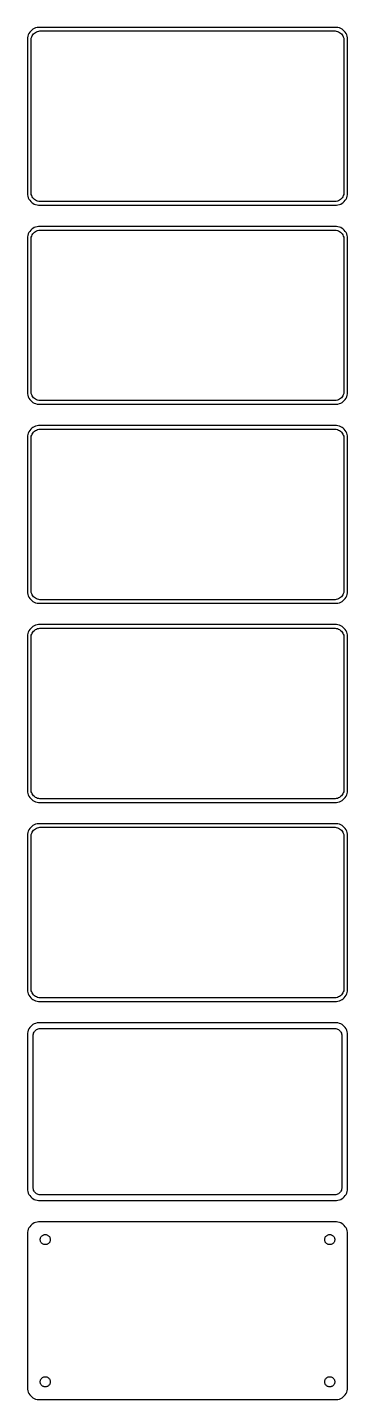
# Model space of a CAD drawing. Header units: metres. Extents: x -68 to 68, y 1223 to 2473.
# Drawn here: x -68 to 68, y 1223 to 1801 of the extents above; entities that cross this region are included whole.
import ezdxf

# ---------------------------------------------------------------- set-up
doc = ezdxf.new("R2010")
doc.units = ezdxf.units.M

msp = doc.modelspace()

# ---------------------------------------------------------------- linework, layer by layer
for p, q in [((-65.1791, 1800.72), (-65.6871, 1800.35)), ((-64.6289, 1801.02), (-65.1791, 1800.72)), ((-64.0451, 1801.26), (-64.6289, 1801.02)), ((-63.4369, 1801.41), (-64.0451, 1801.26)), ((-62.8139, 1801.49), (-63.4369, 1801.41)), ((62.8139, 1801.49), (-62.8139, 1801.49)), ((63.4369, 1801.41), (62.8139, 1801.49)), ((64.0451, 1801.26), (63.4369, 1801.41)), ((64.6289, 1801.02), (64.0451, 1801.26)), ((65.1791, 1800.72), (64.6289, 1801.02)), ((65.6871, 1800.35), (65.1791, 1800.72)), ((-67.4606, 1797.13), (-67.5, 1796.5)), ((-67.5, 1796.5), (-67.5, 1731.5)), ((-67.3429, 1797.74), (-67.4606, 1797.13)), ((-67.1489, 1798.34), (-67.3429, 1797.74)), ((-66.8815, 1798.91), (-67.1489, 1798.34)), ((-66.5451, 1799.44), (-66.8815, 1798.91)), ((-66.1448, 1799.92), (-66.5451, 1799.44)), ((-65.6871, 1800.35), (-66.1448, 1799.92)), ((-66, 1796), (-65.9685, 1796.5)), ((-66, 1732), (-66, 1796)), ((-65.9685, 1796.5), (-65.8743, 1796.99)), ((-65.8743, 1796.99), (-65.7191, 1797.47)), ((-65.7191, 1797.47), (-65.5052, 1797.93)), ((-65.5052, 1797.93), (-65.2361, 1798.35)), ((-65.2361, 1798.35), (-64.9159, 1798.74)), ((-64.9159, 1798.74), (-64.5497, 1799.08)), ((-64.5497, 1799.08), (-64.1433, 1799.38)), ((-64.1433, 1799.38), (-63.7031, 1799.62)), ((-63.7031, 1799.62), (-63.2361, 1799.8)), ((-63.2361, 1799.8), (-62.7495, 1799.93)), ((-62.7495, 1799.93), (-62.2512, 1799.99)), ((-62.2512, 1799.99), (62.2512, 1799.99)), ((62.2512, 1799.99), (62.7495, 1799.93)), ((62.7495, 1799.93), (63.2361, 1799.8)), ((63.2361, 1799.8), (63.7031, 1799.62)), ((63.7031, 1799.62), (64.1433, 1799.38)), ((64.1433, 1799.38), (64.5497, 1799.08)), ((64.5497, 1799.08), (64.9159, 1798.74)), ((64.9159, 1798.74), (65.2361, 1798.35)), ((65.2361, 1798.35), (65.5052, 1797.93)), ((65.5052, 1797.93), (65.7191, 1797.47)), ((66.1448, 1799.92), (65.6871, 1800.35)), ((65.7191, 1797.47), (65.8743, 1796.99)), ((65.8743, 1796.99), (65.9685, 1796.5)), ((65.9685, 1796.5), (66, 1796)), ((66, 1796), (66, 1732)), ((66.5451, 1799.44), (66.1448, 1799.92)), ((66.8815, 1798.91), (66.5451, 1799.44)), ((67.1489, 1798.34), (66.8815, 1798.91)), ((67.3429, 1797.74), (67.1489, 1798.34)), ((67.4606, 1797.13), (67.3429, 1797.74)), ((67.5, 1796.5), (67.4606, 1797.13)), ((67.5, 1731.5), (67.5, 1796.5)), ((-67.5, 1731.5), (-67.4606, 1730.87)), ((-65.9685, 1731.5), (-66, 1732)), ((-65.8743, 1731.01), (-65.9685, 1731.5)), ((65.9685, 1731.5), (65.8743, 1731.01)), ((66, 1732), (65.9685, 1731.5)), ((67.4606, 1730.87), (67.5, 1731.5)), ((-67.4606, 1730.87), (-67.3429, 1730.26)), ((-67.3429, 1730.26), (-67.1489, 1729.66)), ((-67.1489, 1729.66), (-66.8815, 1729.09)), ((-66.8815, 1729.09), (-66.5451, 1728.56)), ((-66.5451, 1728.56), (-66.1448, 1728.08)), ((-66.1448, 1728.08), (-65.6871, 1727.65)), ((-65.7191, 1730.53), (-65.8743, 1731.01)), ((-65.5052, 1730.07), (-65.7191, 1730.53)), ((-65.6871, 1727.65), (-65.1791, 1727.28)), ((-65.2361, 1729.65), (-65.5052, 1730.07)), ((-64.9159, 1729.26), (-65.2361, 1729.65)), ((-65.1791, 1727.28), (-64.6289, 1726.98)), ((-64.5497, 1728.92), (-64.9159, 1729.26)), ((-64.6289, 1726.98), (-64.0451, 1726.74)), ((-64.1433, 1728.62), (-64.5497, 1728.92)), ((-63.7031, 1728.38), (-64.1433, 1728.62)), ((-64.0451, 1726.74), (-63.4369, 1726.59)), ((-63.2361, 1728.2), (-63.7031, 1728.38)), ((-63.4369, 1726.59), (-62.8139, 1726.51)), ((-62.7495, 1728.07), (-63.2361, 1728.2)), ((-62.8139, 1726.51), (62.8139, 1726.51)), ((-62.2512, 1728.01), (-62.7495, 1728.07)), ((62.2512, 1728.01), (-62.2512, 1728.01)), ((62.7495, 1728.07), (62.2512, 1728.01)), ((63.2361, 1728.2), (62.7495, 1728.07)), ((62.8139, 1726.51), (63.4369, 1726.59)), ((63.7031, 1728.38), (63.2361, 1728.2)), ((63.4369, 1726.59), (64.0451, 1726.74)), ((64.1433, 1728.62), (63.7031, 1728.38)), ((64.0451, 1726.74), (64.6289, 1726.98)), ((64.5497, 1728.92), (64.1433, 1728.62)), ((64.9159, 1729.26), (64.5497, 1728.92)), ((64.6289, 1726.98), (65.1791, 1727.28)), ((65.2361, 1729.65), (64.9159, 1729.26)), ((65.1791, 1727.28), (65.6871, 1727.65)), ((65.5052, 1730.07), (65.2361, 1729.65)), ((65.7191, 1730.53), (65.5052, 1730.07)), ((65.6871, 1727.65), (66.1448, 1728.08)), ((65.8743, 1731.01), (65.7191, 1730.53)), ((66.1448, 1728.08), (66.5451, 1728.56)), ((66.5451, 1728.56), (66.8815, 1729.09)), ((66.8815, 1729.09), (67.1489, 1729.66)), ((67.1489, 1729.66), (67.3429, 1730.26)), ((67.3429, 1730.26), (67.4606, 1730.87)), ((-67.1489, 1714.34), (-67.3429, 1713.74)), ((-66.8815, 1714.91), (-67.1489, 1714.34)), ((-66.5451, 1715.44), (-66.8815, 1714.91)), ((-66.1448, 1715.92), (-66.5451, 1715.44)), ((-65.6871, 1716.35), (-66.1448, 1715.92)), ((-65.7191, 1713.47), (-65.5052, 1713.93)), ((-65.1791, 1716.72), (-65.6871, 1716.35)), ((-65.5052, 1713.93), (-65.2361, 1714.35)), ((-65.2361, 1714.35), (-64.9159, 1714.74)), ((-64.6289, 1717.02), (-65.1791, 1716.72)), ((-64.9159, 1714.74), (-64.5497, 1715.08)), ((-64.0451, 1717.26), (-64.6289, 1717.02)), ((-64.5497, 1715.08), (-64.1433, 1715.38)), ((-64.1433, 1715.38), (-63.7031, 1715.62)), ((-63.4369, 1717.41), (-64.0451, 1717.26)), ((-63.7031, 1715.62), (-63.2361, 1715.8)), ((-62.8139, 1717.49), (-63.4369, 1717.41)), ((-63.2361, 1715.8), (-62.7495, 1715.93)), ((62.8139, 1717.49), (-62.8139, 1717.49)), ((-62.7495, 1715.93), (-62.2512, 1715.99)), ((-62.2512, 1715.99), (62.2512, 1715.99)), ((62.2512, 1715.99), (62.7495, 1715.93)), ((62.7495, 1715.93), (63.2361, 1715.8)), ((63.4369, 1717.41), (62.8139, 1717.49)), ((63.2361, 1715.8), (63.7031, 1715.62)), ((64.0451, 1717.26), (63.4369, 1717.41)), ((63.7031, 1715.62), (64.1433, 1715.38)), ((64.6289, 1717.02), (64.0451, 1717.26)), ((64.1433, 1715.38), (64.5497, 1715.08)), ((64.5497, 1715.08), (64.9159, 1714.74)), ((65.1791, 1716.72), (64.6289, 1717.02)), ((64.9159, 1714.74), (65.2361, 1714.35)), ((65.6871, 1716.35), (65.1791, 1716.72)), ((65.2361, 1714.35), (65.5052, 1713.93)), ((65.5052, 1713.93), (65.7191, 1713.47)), ((66.1448, 1715.92), (65.6871, 1716.35)), ((66.5451, 1715.44), (66.1448, 1715.92)), ((66.8815, 1714.91), (66.5451, 1715.44)), ((67.1489, 1714.34), (66.8815, 1714.91)), ((67.3429, 1713.74), (67.1489, 1714.34)), ((-67.4606, 1713.13), (-67.5, 1712.5)), ((-67.5, 1712.5), (-67.5, 1647.5)), ((-67.3429, 1713.74), (-67.4606, 1713.13)), ((-66, 1712), (-65.9685, 1712.5)), ((-66, 1648), (-66, 1712)), ((-65.9685, 1712.5), (-65.8743, 1712.99)), ((-65.8743, 1712.99), (-65.7191, 1713.47)), ((65.7191, 1713.47), (65.8743, 1712.99)), ((65.8743, 1712.99), (65.9685, 1712.5)), ((65.9685, 1712.5), (66, 1712)), ((66, 1712), (66, 1648)), ((67.4606, 1713.13), (67.3429, 1713.74)), ((67.5, 1712.5), (67.4606, 1713.13)), ((67.5, 1647.5), (67.5, 1712.5)), ((-67.5, 1647.5), (-67.4606, 1646.87)), ((-67.4606, 1646.87), (-67.3429, 1646.26)), ((-67.3429, 1646.26), (-67.1489, 1645.66)), ((-67.1489, 1645.66), (-66.8815, 1645.09)), ((-66.8815, 1645.09), (-66.5451, 1644.56)), ((-66.5451, 1644.56), (-66.1448, 1644.08)), ((-65.9685, 1647.5), (-66, 1648)), ((-65.8743, 1647.01), (-65.9685, 1647.5)), ((-65.7191, 1646.53), (-65.8743, 1647.01)), ((-65.5052, 1646.07), (-65.7191, 1646.53)), ((-65.2361, 1645.65), (-65.5052, 1646.07)), ((-64.9159, 1645.26), (-65.2361, 1645.65)), ((-64.5497, 1644.92), (-64.9159, 1645.26)), ((-64.1433, 1644.62), (-64.5497, 1644.92)), ((-63.7031, 1644.38), (-64.1433, 1644.62)), ((-63.2361, 1644.2), (-63.7031, 1644.38)), ((63.7031, 1644.38), (63.2361, 1644.2)), ((64.1433, 1644.62), (63.7031, 1644.38)), ((64.5497, 1644.92), (64.1433, 1644.62)), ((64.9159, 1645.26), (64.5497, 1644.92)), ((65.2361, 1645.65), (64.9159, 1645.26)), ((65.5052, 1646.07), (65.2361, 1645.65)), ((65.7191, 1646.53), (65.5052, 1646.07)), ((65.8743, 1647.01), (65.7191, 1646.53)), ((65.9685, 1647.5), (65.8743, 1647.01)), ((66, 1648), (65.9685, 1647.5)), ((66.1448, 1644.08), (66.5451, 1644.56)), ((66.5451, 1644.56), (66.8815, 1645.09)), ((66.8815, 1645.09), (67.1489, 1645.66)), ((67.1489, 1645.66), (67.3429, 1646.26)), ((67.3429, 1646.26), (67.4606, 1646.87)), ((67.4606, 1646.87), (67.5, 1647.5)), ((-66.1448, 1644.08), (-65.6871, 1643.65)), ((-65.6871, 1643.65), (-65.1791, 1643.28)), ((-65.1791, 1643.28), (-64.6289, 1642.98)), ((-64.6289, 1642.98), (-64.0451, 1642.74)), ((-64.0451, 1642.74), (-63.4369, 1642.59)), ((-63.4369, 1642.59), (-62.8139, 1642.51)), ((-62.7495, 1644.07), (-63.2361, 1644.2)), ((-62.8139, 1642.51), (62.8139, 1642.51)), ((-62.2512, 1644.01), (-62.7495, 1644.07)), ((62.2512, 1644.01), (-62.2512, 1644.01)), ((62.7495, 1644.07), (62.2512, 1644.01)), ((63.2361, 1644.2), (62.7495, 1644.07)), ((62.8139, 1642.51), (63.4369, 1642.59)), ((63.4369, 1642.59), (64.0451, 1642.74)), ((64.0451, 1642.74), (64.6289, 1642.98)), ((64.6289, 1642.98), (65.1791, 1643.28)), ((65.1791, 1643.28), (65.6871, 1643.65)), ((65.6871, 1643.65), (66.1448, 1644.08)), ((-64.6289, 1633.02), (-65.1791, 1632.72)), ((-64.0451, 1633.26), (-64.6289, 1633.02)), ((-63.4369, 1633.41), (-64.0451, 1633.26)), ((-62.8139, 1633.49), (-63.4369, 1633.41)), ((62.8139, 1633.49), (-62.8139, 1633.49)), ((63.4369, 1633.41), (62.8139, 1633.49)), ((64.0451, 1633.26), (63.4369, 1633.41)), ((64.6289, 1633.02), (64.0451, 1633.26)), ((65.1791, 1632.72), (64.6289, 1633.02)), ((-67.4606, 1629.13), (-67.5, 1628.5)), ((-67.5, 1628.5), (-67.5, 1563.5)), ((-67.3429, 1629.74), (-67.4606, 1629.13)), ((-67.1489, 1630.34), (-67.3429, 1629.74)), ((-66.8815, 1630.91), (-67.1489, 1630.34)), ((-66.5451, 1631.44), (-66.8815, 1630.91)), ((-66.1448, 1631.92), (-66.5451, 1631.44)), ((-65.6871, 1632.35), (-66.1448, 1631.92)), ((-66, 1628), (-65.9685, 1628.5)), ((-66, 1564), (-66, 1628)), ((-65.9685, 1628.5), (-65.8743, 1628.99)), ((-65.8743, 1628.99), (-65.7191, 1629.47)), ((-65.7191, 1629.47), (-65.5052, 1629.93)), ((-65.1791, 1632.72), (-65.6871, 1632.35)), ((-65.5052, 1629.93), (-65.2361, 1630.35)), ((-65.2361, 1630.35), (-64.9159, 1630.74)), ((-64.9159, 1630.74), (-64.5497, 1631.08)), ((-64.5497, 1631.08), (-64.1433, 1631.38)), ((-64.1433, 1631.38), (-63.7031, 1631.62)), ((-63.7031, 1631.62), (-63.2361, 1631.8)), ((-63.2361, 1631.8), (-62.7495, 1631.93)), ((-62.7495, 1631.93), (-62.2512, 1631.99)), ((-62.2512, 1631.99), (62.2512, 1631.99)), ((62.2512, 1631.99), (62.7495, 1631.93)), ((62.7495, 1631.93), (63.2361, 1631.8)), ((63.2361, 1631.8), (63.7031, 1631.62)), ((63.7031, 1631.62), (64.1433, 1631.38)), ((64.1433, 1631.38), (64.5497, 1631.08)), ((64.5497, 1631.08), (64.9159, 1630.74)), ((64.9159, 1630.74), (65.2361, 1630.35)), ((65.6871, 1632.35), (65.1791, 1632.72)), ((65.2361, 1630.35), (65.5052, 1629.93)), ((65.5052, 1629.93), (65.7191, 1629.47)), ((66.1448, 1631.92), (65.6871, 1632.35)), ((65.7191, 1629.47), (65.8743, 1628.99)), ((65.8743, 1628.99), (65.9685, 1628.5)), ((65.9685, 1628.5), (66, 1628)), ((66, 1628), (66, 1564)), ((66.5451, 1631.44), (66.1448, 1631.92)), ((66.8815, 1630.91), (66.5451, 1631.44)), ((67.1489, 1630.34), (66.8815, 1630.91)), ((67.3429, 1629.74), (67.1489, 1630.34)), ((67.4606, 1629.13), (67.3429, 1629.74)), ((67.5, 1628.5), (67.4606, 1629.13)), ((67.5, 1563.5), (67.5, 1628.5)), ((-67.5, 1563.5), (-67.4606, 1562.87)), ((-65.9685, 1563.5), (-66, 1564)), ((-65.8743, 1563.01), (-65.9685, 1563.5)), ((65.9685, 1563.5), (65.8743, 1563.01)), ((66, 1564), (65.9685, 1563.5)), ((67.4606, 1562.87), (67.5, 1563.5)), ((-67.4606, 1562.87), (-67.3429, 1562.26)), ((-67.3429, 1562.26), (-67.1489, 1561.66)), ((-67.1489, 1561.66), (-66.8815, 1561.09)), ((-66.8815, 1561.09), (-66.5451, 1560.56)), ((-66.5451, 1560.56), (-66.1448, 1560.08)), ((-66.1448, 1560.08), (-65.6871, 1559.65)), ((-65.7191, 1562.53), (-65.8743, 1563.01)), ((-65.5052, 1562.07), (-65.7191, 1562.53)), ((-65.6871, 1559.65), (-65.1791, 1559.28)), ((-65.2361, 1561.65), (-65.5052, 1562.07)), ((-64.9159, 1561.26), (-65.2361, 1561.65)), ((-65.1791, 1559.28), (-64.6289, 1558.98)), ((-64.5497, 1560.92), (-64.9159, 1561.26)), ((-64.6289, 1558.98), (-64.0451, 1558.74)), ((-64.1433, 1560.62), (-64.5497, 1560.92)), ((-63.7031, 1560.38), (-64.1433, 1560.62)), ((-64.0451, 1558.74), (-63.4369, 1558.59)), ((-63.2361, 1560.2), (-63.7031, 1560.38)), ((-63.4369, 1558.59), (-62.8139, 1558.51)), ((-62.7495, 1560.07), (-63.2361, 1560.2)), ((-62.8139, 1558.51), (62.8139, 1558.51)), ((-62.2512, 1560.01), (-62.7495, 1560.07)), ((62.2512, 1560.01), (-62.2512, 1560.01)), ((62.7495, 1560.07), (62.2512, 1560.01)), ((63.2361, 1560.2), (62.7495, 1560.07)), ((62.8139, 1558.51), (63.4369, 1558.59)), ((63.7031, 1560.38), (63.2361, 1560.2)), ((63.4369, 1558.59), (64.0451, 1558.74)), ((64.1433, 1560.62), (63.7031, 1560.38)), ((64.0451, 1558.74), (64.6289, 1558.98)), ((64.5497, 1560.92), (64.1433, 1560.62)), ((64.9159, 1561.26), (64.5497, 1560.92)), ((64.6289, 1558.98), (65.1791, 1559.28)), ((65.2361, 1561.65), (64.9159, 1561.26)), ((65.1791, 1559.28), (65.6871, 1559.65)), ((65.5052, 1562.07), (65.2361, 1561.65)), ((65.7191, 1562.53), (65.5052, 1562.07)), ((65.6871, 1559.65), (66.1448, 1560.08)), ((65.8743, 1563.01), (65.7191, 1562.53)), ((66.1448, 1560.08), (66.5451, 1560.56)), ((66.5451, 1560.56), (66.8815, 1561.09)), ((66.8815, 1561.09), (67.1489, 1561.66)), ((67.1489, 1561.66), (67.3429, 1562.26)), ((67.3429, 1562.26), (67.4606, 1562.87)), ((-67.1489, 1546.34), (-67.3429, 1545.74)), ((-66.8815, 1546.91), (-67.1489, 1546.34)), ((-66.5451, 1547.44), (-66.8815, 1546.91)), ((-66.1448, 1547.92), (-66.5451, 1547.44)), ((-65.6871, 1548.35), (-66.1448, 1547.92)), ((-65.7191, 1545.47), (-65.5052, 1545.93)), ((-65.1791, 1548.72), (-65.6871, 1548.35)), ((-65.5052, 1545.93), (-65.2361, 1546.35)), ((-65.2361, 1546.35), (-64.9159, 1546.74)), ((-64.6289, 1549.02), (-65.1791, 1548.72)), ((-64.9159, 1546.74), (-64.5497, 1547.08)), ((-64.0451, 1549.26), (-64.6289, 1549.02)), ((-64.5497, 1547.08), (-64.1433, 1547.38)), ((-64.1433, 1547.38), (-63.7031, 1547.62)), ((-63.4369, 1549.41), (-64.0451, 1549.26)), ((-63.7031, 1547.62), (-63.2361, 1547.8)), ((-62.8139, 1549.49), (-63.4369, 1549.41)), ((-63.2361, 1547.8), (-62.7495, 1547.93)), ((62.8139, 1549.49), (-62.8139, 1549.49)), ((-62.7495, 1547.93), (-62.2512, 1547.99)), ((-62.2512, 1547.99), (62.2512, 1547.99)), ((62.2512, 1547.99), (62.7495, 1547.93)), ((62.7495, 1547.93), (63.2361, 1547.8)), ((63.4369, 1549.41), (62.8139, 1549.49)), ((63.2361, 1547.8), (63.7031, 1547.62)), ((64.0451, 1549.26), (63.4369, 1549.41)), ((63.7031, 1547.62), (64.1433, 1547.38)), ((64.6289, 1549.02), (64.0451, 1549.26)), ((64.1433, 1547.38), (64.5497, 1547.08)), ((64.5497, 1547.08), (64.9159, 1546.74)), ((65.1791, 1548.72), (64.6289, 1549.02)), ((64.9159, 1546.74), (65.2361, 1546.35)), ((65.6871, 1548.35), (65.1791, 1548.72)), ((65.2361, 1546.35), (65.5052, 1545.93)), ((65.5052, 1545.93), (65.7191, 1545.47)), ((66.1448, 1547.92), (65.6871, 1548.35)), ((66.5451, 1547.44), (66.1448, 1547.92)), ((66.8815, 1546.91), (66.5451, 1547.44)), ((67.1489, 1546.34), (66.8815, 1546.91)), ((67.3429, 1545.74), (67.1489, 1546.34)), ((-67.4606, 1545.13), (-67.5, 1544.5)), ((-67.5, 1544.5), (-67.5, 1479.5)), ((-67.3429, 1545.74), (-67.4606, 1545.13)), ((-66, 1544), (-65.9685, 1544.5)), ((-66, 1480), (-66, 1544)), ((-65.9685, 1544.5), (-65.8743, 1544.99)), ((-65.8743, 1544.99), (-65.7191, 1545.47)), ((65.7191, 1545.47), (65.8743, 1544.99)), ((65.8743, 1544.99), (65.9685, 1544.5)), ((65.9685, 1544.5), (66, 1544)), ((66, 1544), (66, 1480)), ((67.4606, 1545.13), (67.3429, 1545.74)), ((67.5, 1544.5), (67.4606, 1545.13)), ((67.5, 1479.5), (67.5, 1544.5)), ((-67.5, 1479.5), (-67.4606, 1478.87)), ((-67.4606, 1478.87), (-67.3429, 1478.26)), ((-67.3429, 1478.26), (-67.1489, 1477.66)), ((-67.1489, 1477.66), (-66.8815, 1477.09)), ((-66.8815, 1477.09), (-66.5451, 1476.56)), ((-66.5451, 1476.56), (-66.1448, 1476.08)), ((-65.9685, 1479.5), (-66, 1480)), ((-65.8743, 1479.01), (-65.9685, 1479.5)), ((-65.7191, 1478.53), (-65.8743, 1479.01)), ((-65.5052, 1478.07), (-65.7191, 1478.53)), ((-65.2361, 1477.65), (-65.5052, 1478.07)), ((-64.9159, 1477.26), (-65.2361, 1477.65)), ((-64.5497, 1476.92), (-64.9159, 1477.26)), ((-64.1433, 1476.62), (-64.5497, 1476.92)), ((-63.7031, 1476.38), (-64.1433, 1476.62)), ((64.1433, 1476.62), (63.7031, 1476.38)), ((64.5497, 1476.92), (64.1433, 1476.62)), ((64.9159, 1477.26), (64.5497, 1476.92)), ((65.2361, 1477.65), (64.9159, 1477.26)), ((65.5052, 1478.07), (65.2361, 1477.65)), ((65.7191, 1478.53), (65.5052, 1478.07)), ((65.8743, 1479.01), (65.7191, 1478.53)), ((65.9685, 1479.5), (65.8743, 1479.01)), ((66, 1480), (65.9685, 1479.5)), ((66.1448, 1476.08), (66.5451, 1476.56)), ((66.5451, 1476.56), (66.8815, 1477.09)), ((66.8815, 1477.09), (67.1489, 1477.66)), ((67.1489, 1477.66), (67.3429, 1478.26)), ((67.3429, 1478.26), (67.4606, 1478.87)), ((67.4606, 1478.87), (67.5, 1479.5)), ((-66.1448, 1476.08), (-65.6871, 1475.65)), ((-65.6871, 1475.65), (-65.1791, 1475.28)), ((-65.1791, 1475.28), (-64.6289, 1474.98)), ((-64.6289, 1474.98), (-64.0451, 1474.74)), ((-64.0451, 1474.74), (-63.4369, 1474.59)), ((-63.2361, 1476.2), (-63.7031, 1476.38)), ((-63.4369, 1474.59), (-62.8139, 1474.51)), ((-62.7495, 1476.07), (-63.2361, 1476.2)), ((-62.8139, 1474.51), (62.8139, 1474.51)), ((-62.2512, 1476.01), (-62.7495, 1476.07)), ((62.2512, 1476.01), (-62.2512, 1476.01)), ((62.7495, 1476.07), (62.2512, 1476.01)), ((63.2361, 1476.2), (62.7495, 1476.07)), ((62.8139, 1474.51), (63.4369, 1474.59)), ((63.7031, 1476.38), (63.2361, 1476.2)), ((63.4369, 1474.59), (64.0451, 1474.74)), ((64.0451, 1474.74), (64.6289, 1474.98)), ((64.6289, 1474.98), (65.1791, 1475.28)), ((65.1791, 1475.28), (65.6871, 1475.65)), ((65.6871, 1475.65), (66.1448, 1476.08)), ((-64.6289, 1465.02), (-65.1791, 1464.72)), ((-64.0451, 1465.26), (-64.6289, 1465.02)), ((-63.4369, 1465.41), (-64.0451, 1465.26)), ((-62.8139, 1465.49), (-63.4369, 1465.41)), ((62.8139, 1465.49), (-62.8139, 1465.49)), ((63.4369, 1465.41), (62.8139, 1465.49)), ((64.0451, 1465.26), (63.4369, 1465.41)), ((64.6289, 1465.02), (64.0451, 1465.26)), ((65.1791, 1464.72), (64.6289, 1465.02)), ((-67.4606, 1461.13), (-67.5, 1460.5)), ((-67.5, 1460.5), (-67.5, 1395.5)), ((-67.3429, 1461.74), (-67.4606, 1461.13)), ((-67.1489, 1462.34), (-67.3429, 1461.74)), ((-66.8815, 1462.91), (-67.1489, 1462.34)), ((-66.5451, 1463.44), (-66.8815, 1462.91)), ((-66.1448, 1463.92), (-66.5451, 1463.44)), ((-65.6871, 1464.35), (-66.1448, 1463.92)), ((-66, 1460), (-65.9685, 1460.5)), ((-66, 1396), (-66, 1460)), ((-65.9685, 1460.5), (-65.8743, 1460.99)), ((-65.8743, 1460.99), (-65.7191, 1461.47)), ((-65.7191, 1461.47), (-65.5052, 1461.93)), ((-65.1791, 1464.72), (-65.6871, 1464.35)), ((-65.5052, 1461.93), (-65.2361, 1462.35)), ((-65.2361, 1462.35), (-64.9159, 1462.74)), ((-64.9159, 1462.74), (-64.5497, 1463.08)), ((-64.5497, 1463.08), (-64.1433, 1463.38)), ((-64.1433, 1463.38), (-63.7031, 1463.62)), ((-63.7031, 1463.62), (-63.2361, 1463.8)), ((-63.2361, 1463.8), (-62.7495, 1463.93)), ((-62.7495, 1463.93), (-62.2512, 1463.99)), ((-62.2512, 1463.99), (62.2512, 1463.99)), ((62.2512, 1463.99), (62.7495, 1463.93)), ((62.7495, 1463.93), (63.2361, 1463.8)), ((63.2361, 1463.8), (63.7031, 1463.62)), ((63.7031, 1463.62), (64.1433, 1463.38)), ((64.1433, 1463.38), (64.5497, 1463.08)), ((64.5497, 1463.08), (64.9159, 1462.74)), ((64.9159, 1462.74), (65.2361, 1462.35)), ((65.6871, 1464.35), (65.1791, 1464.72)), ((65.2361, 1462.35), (65.5052, 1461.93)), ((65.5052, 1461.93), (65.7191, 1461.47)), ((66.1448, 1463.92), (65.6871, 1464.35)), ((65.7191, 1461.47), (65.8743, 1460.99)), ((65.8743, 1460.99), (65.9685, 1460.5)), ((65.9685, 1460.5), (66, 1460)), ((66, 1460), (66, 1396)), ((66.5451, 1463.44), (66.1448, 1463.92)), ((66.8815, 1462.91), (66.5451, 1463.44)), ((67.1489, 1462.34), (66.8815, 1462.91)), ((67.3429, 1461.74), (67.1489, 1462.34)), ((67.4606, 1461.13), (67.3429, 1461.74)), ((67.5, 1460.5), (67.4606, 1461.13)), ((67.5, 1395.5), (67.5, 1460.5)), ((-67.5, 1395.5), (-67.4606, 1394.87)), ((-65.9685, 1395.5), (-66, 1396)), ((-65.8743, 1395.01), (-65.9685, 1395.5)), ((65.9685, 1395.5), (65.8743, 1395.01)), ((66, 1396), (65.9685, 1395.5)), ((67.4606, 1394.87), (67.5, 1395.5)), ((-67.4606, 1394.87), (-67.3429, 1394.26)), ((-67.3429, 1394.26), (-67.1489, 1393.66)), ((-67.1489, 1393.66), (-66.8815, 1393.09)), ((-66.8815, 1393.09), (-66.5451, 1392.56)), ((-66.5451, 1392.56), (-66.1448, 1392.08)), ((-66.1448, 1392.08), (-65.6871, 1391.65)), ((-65.7191, 1394.53), (-65.8743, 1395.01)), ((-65.5052, 1394.07), (-65.7191, 1394.53)), ((-65.6871, 1391.65), (-65.1791, 1391.28)), ((-65.2361, 1393.65), (-65.5052, 1394.07)), ((-64.9159, 1393.26), (-65.2361, 1393.65)), ((-65.1791, 1391.28), (-64.6289, 1390.98)), ((-64.5497, 1392.92), (-64.9159, 1393.26)), ((-64.6289, 1390.98), (-64.0451, 1390.74)), ((-64.1433, 1392.62), (-64.5497, 1392.92)), ((-63.7031, 1392.38), (-64.1433, 1392.62)), ((-64.0451, 1390.74), (-63.4369, 1390.59)), ((-63.2361, 1392.2), (-63.7031, 1392.38)), ((-63.4369, 1390.59), (-62.8139, 1390.51)), ((-62.7495, 1392.07), (-63.2361, 1392.2)), ((-62.8139, 1390.51), (62.8139, 1390.51)), ((-62.2512, 1392.01), (-62.7495, 1392.07)), ((62.2512, 1392.01), (-62.2512, 1392.01)), ((62.7495, 1392.07), (62.2512, 1392.01)), ((63.2361, 1392.2), (62.7495, 1392.07)), ((62.8139, 1390.51), (63.4369, 1390.59)), ((63.7031, 1392.38), (63.2361, 1392.2)), ((63.4369, 1390.59), (64.0451, 1390.74)), ((64.1433, 1392.62), (63.7031, 1392.38)), ((64.0451, 1390.74), (64.6289, 1390.98)), ((64.5497, 1392.92), (64.1433, 1392.62)), ((64.9159, 1393.26), (64.5497, 1392.92)), ((64.6289, 1390.98), (65.1791, 1391.28)), ((65.2361, 1393.65), (64.9159, 1393.26)), ((65.1791, 1391.28), (65.6871, 1391.65)), ((65.5052, 1394.07), (65.2361, 1393.65)), ((65.7191, 1394.53), (65.5052, 1394.07)), ((65.6871, 1391.65), (66.1448, 1392.08)), ((65.8743, 1395.01), (65.7191, 1394.53)), ((66.1448, 1392.08), (66.5451, 1392.56)), ((66.5451, 1392.56), (66.8815, 1393.09)), ((66.8815, 1393.09), (67.1489, 1393.66)), ((67.1489, 1393.66), (67.3429, 1394.26)), ((67.3429, 1394.26), (67.4606, 1394.87)), ((-67.1489, 1378.34), (-67.3429, 1377.74)), ((-66.8815, 1378.91), (-67.1489, 1378.34)), ((-66.5451, 1379.44), (-66.8815, 1378.91)), ((-66.1448, 1379.92), (-66.5451, 1379.44)), ((-65.6871, 1380.35), (-66.1448, 1379.92)), ((-65.1791, 1380.72), (-65.6871, 1380.35)), ((-64.6289, 1381.02), (-65.1791, 1380.72)), ((-64.0451, 1381.26), (-64.6289, 1381.02)), ((-64.5184, 1377.83), (-64.2692, 1378.13)), ((-64.2692, 1378.13), (-63.9842, 1378.4)), ((-63.4369, 1381.41), (-64.0451, 1381.26)), ((-63.9842, 1378.4), (-63.668, 1378.63)), ((-63.668, 1378.63), (-63.3254, 1378.82)), ((-62.8139, 1381.49), (-63.4369, 1381.41)), ((-63.3254, 1378.82), (-62.9619, 1378.96)), ((-62.9619, 1378.96), (-62.5833, 1379.06)), ((62.8139, 1381.49), (-62.8139, 1381.49)), ((-62.5833, 1379.06), (-62.1954, 1379.11)), ((-62.1954, 1379.11), (62.1954, 1379.11)), ((62.1954, 1379.11), (62.5833, 1379.06)), ((62.5833, 1379.06), (62.9619, 1378.96)), ((63.4369, 1381.41), (62.8139, 1381.49)), ((62.9619, 1378.96), (63.3254, 1378.82)), ((63.3254, 1378.82), (63.668, 1378.63)), ((64.0451, 1381.26), (63.4369, 1381.41)), ((63.668, 1378.63), (63.9842, 1378.4)), ((63.9842, 1378.4), (64.2692, 1378.13)), ((64.6289, 1381.02), (64.0451, 1381.26)), ((64.2692, 1378.13), (64.5184, 1377.83)), ((65.1791, 1380.72), (64.6289, 1381.02)), ((65.6871, 1380.35), (65.1791, 1380.72)), ((66.1448, 1379.92), (65.6871, 1380.35)), ((66.5451, 1379.44), (66.1448, 1379.92)), ((66.8815, 1378.91), (66.5451, 1379.44)), ((67.1489, 1378.34), (66.8815, 1378.91)), ((67.3429, 1377.74), (67.1489, 1378.34)), ((-67.4606, 1377.13), (-67.5, 1376.5)), ((-67.5, 1376.5), (-67.5, 1311.5)), ((-67.3429, 1377.74), (-67.4606, 1377.13)), ((-65.1129, 1376), (-65.0884, 1376.39)), ((-65.1129, 1312), (-65.1129, 1376)), ((-65.0884, 1376.39), (-65.0151, 1376.77)), ((-65.0151, 1376.77), (-64.8943, 1377.15)), ((-64.8943, 1377.15), (-64.7279, 1377.5)), ((-64.7279, 1377.5), (-64.5184, 1377.83)), ((64.5184, 1377.83), (64.7279, 1377.5)), ((64.7279, 1377.5), (64.8943, 1377.15)), ((64.8943, 1377.15), (65.0151, 1376.77)), ((65.0151, 1376.77), (65.0884, 1376.39)), ((65.0884, 1376.39), (65.1129, 1376)), ((65.1129, 1376), (65.1129, 1312)), ((67.4606, 1377.13), (67.3429, 1377.74)), ((67.5, 1376.5), (67.4606, 1377.13)), ((67.5, 1311.5), (67.5, 1376.5)), ((-67.5, 1311.5), (-67.4606, 1310.87)), ((-67.4606, 1310.87), (-67.3429, 1310.26)), ((-67.3429, 1310.26), (-67.1489, 1309.66)), ((-67.1489, 1309.66), (-66.8815, 1309.09)), ((-66.8815, 1309.09), (-66.5451, 1308.56)), ((-66.5451, 1308.56), (-66.1448, 1308.08)), ((-65.0884, 1311.61), (-65.1129, 1312)), ((-65.0151, 1311.23), (-65.0884, 1311.61)), ((-64.8943, 1310.85), (-65.0151, 1311.23)), ((-64.7279, 1310.5), (-64.8943, 1310.85)), ((-64.5184, 1310.17), (-64.7279, 1310.5)), ((-64.2692, 1309.87), (-64.5184, 1310.17)), ((-63.9842, 1309.6), (-64.2692, 1309.87)), ((-63.668, 1309.37), (-63.9842, 1309.6)), ((-63.3254, 1309.18), (-63.668, 1309.37)), ((-62.9619, 1309.04), (-63.3254, 1309.18)), ((-62.5833, 1308.94), (-62.9619, 1309.04)), ((-62.1954, 1308.89), (-62.5833, 1308.94)), ((62.1954, 1308.89), (-62.1954, 1308.89)), ((62.5833, 1308.94), (62.1954, 1308.89)), ((62.9619, 1309.04), (62.5833, 1308.94)), ((63.3254, 1309.18), (62.9619, 1309.04)), ((63.668, 1309.37), (63.3254, 1309.18)), ((63.9842, 1309.6), (63.668, 1309.37)), ((64.2692, 1309.87), (63.9842, 1309.6)), ((64.5184, 1310.17), (64.2692, 1309.87)), ((64.7279, 1310.5), (64.5184, 1310.17)), ((64.8943, 1310.85), (64.7279, 1310.5)), ((65.0151, 1311.23), (64.8943, 1310.85)), ((65.0884, 1311.61), (65.0151, 1311.23)), ((65.1129, 1312), (65.0884, 1311.61)), ((66.1448, 1308.08), (66.5451, 1308.56)), ((66.5451, 1308.56), (66.8815, 1309.09)), ((66.8815, 1309.09), (67.1489, 1309.66)), ((67.1489, 1309.66), (67.3429, 1310.26)), ((67.3429, 1310.26), (67.4606, 1310.87)), ((67.4606, 1310.87), (67.5, 1311.5)), ((-66.1448, 1308.08), (-65.6871, 1307.65)), ((-65.6871, 1307.65), (-65.1791, 1307.28)), ((-65.1791, 1307.28), (-64.6289, 1306.98)), ((-64.6289, 1306.98), (-64.0451, 1306.74)), ((-64.0451, 1306.74), (-63.4369, 1306.59)), ((-63.4369, 1306.59), (-62.8139, 1306.51)), ((-62.8139, 1306.51), (62.8139, 1306.51)), ((62.8139, 1306.51), (63.4369, 1306.59)), ((63.4369, 1306.59), (64.0451, 1306.74)), ((64.0451, 1306.74), (64.6289, 1306.98)), ((64.6289, 1306.98), (65.1791, 1307.28)), ((65.1791, 1307.28), (65.6871, 1307.65)), ((65.6871, 1307.65), (66.1448, 1308.08)), ((-64.6289, 1297.02), (-65.1791, 1296.72)), ((-64.0451, 1297.26), (-64.6289, 1297.02)), ((-63.4369, 1297.41), (-64.0451, 1297.26)), ((-62.8139, 1297.49), (-63.4369, 1297.41)), ((62.8139, 1297.49), (-62.8139, 1297.49)), ((63.4369, 1297.41), (62.8139, 1297.49)), ((64.0451, 1297.26), (63.4369, 1297.41)), ((64.6289, 1297.02), (64.0451, 1297.26)), ((65.1791, 1296.72), (64.6289, 1297.02)), ((-67.4606, 1293.13), (-67.5, 1292.5)), ((-67.5, 1292.5), (-67.5, 1227.5)), ((-67.3429, 1293.74), (-67.4606, 1293.13)), ((-67.1489, 1294.34), (-67.3429, 1293.74)), ((-66.8815, 1294.91), (-67.1489, 1294.34)), ((-66.5451, 1295.44), (-66.8815, 1294.91)), ((-66.1448, 1295.92), (-66.5451, 1295.44)), ((-65.6871, 1296.35), (-66.1448, 1295.92)), ((-65.1791, 1296.72), (-65.6871, 1296.35)), ((-61.8712, 1291.03), (-61.7275, 1291.26)), ((-61.7275, 1291.26), (-61.5565, 1291.46)), ((-61.5565, 1291.46), (-61.3611, 1291.65)), ((-61.3611, 1291.65), (-61.1441, 1291.8)), ((-61.1441, 1291.8), (-60.9092, 1291.93)), ((-60.9092, 1291.93), (-60.6598, 1292.03)), ((-60.6598, 1292.03), (-60.4001, 1292.1)), ((-60.4001, 1292.1), (-60.1341, 1292.13)), ((-60.1341, 1292.13), (-59.8659, 1292.13)), ((-59.8659, 1292.13), (-59.5999, 1292.1)), ((-59.5999, 1292.1), (-59.3401, 1292.03)), ((-59.3401, 1292.03), (-59.0908, 1291.93)), ((-59.0908, 1291.93), (-58.8559, 1291.8)), ((-58.8559, 1291.8), (-58.6389, 1291.65)), ((-58.6389, 1291.65), (-58.4434, 1291.46)), ((-58.4434, 1291.46), (-58.2725, 1291.26)), ((-58.2725, 1291.26), (-58.1288, 1291.03)), ((58.1288, 1291.03), (58.2725, 1291.26)), ((58.2725, 1291.26), (58.4434, 1291.46)), ((58.4434, 1291.46), (58.6389, 1291.65)), ((58.6389, 1291.65), (58.8559, 1291.8)), ((58.8559, 1291.8), (59.0908, 1291.93)), ((59.0908, 1291.93), (59.3401, 1292.03)), ((59.3401, 1292.03), (59.5999, 1292.1)), ((59.5999, 1292.1), (59.8659, 1292.13)), ((59.8659, 1292.13), (60.1341, 1292.13)), ((60.1341, 1292.13), (60.4001, 1292.1)), ((60.4001, 1292.1), (60.6598, 1292.03)), ((60.6598, 1292.03), (60.9092, 1291.93)), ((60.9092, 1291.93), (61.1441, 1291.8)), ((61.1441, 1291.8), (61.3611, 1291.65)), ((61.3611, 1291.65), (61.5565, 1291.46)), ((61.5565, 1291.46), (61.7275, 1291.26)), ((61.7275, 1291.26), (61.8712, 1291.03)), ((65.6871, 1296.35), (65.1791, 1296.72)), ((66.1448, 1295.92), (65.6871, 1296.35)), ((66.5451, 1295.44), (66.1448, 1295.92)), ((66.8815, 1294.91), (66.5451, 1295.44)), ((67.1489, 1294.34), (66.8815, 1294.91)), ((67.3429, 1293.74), (67.1489, 1294.34)), ((67.4606, 1293.13), (67.3429, 1293.74)), ((67.5, 1292.5), (67.4606, 1293.13)), ((67.5, 1227.5), (67.5, 1292.5)), ((-62.1353, 1290), (-62.1185, 1290.27)), ((-62.1185, 1289.73), (-62.1353, 1290)), ((-62.1185, 1290.27), (-62.0682, 1290.53)), ((-62.0682, 1289.47), (-62.1185, 1289.73)), ((-62.0682, 1290.53), (-61.9853, 1290.79)), ((-61.9853, 1289.21), (-62.0682, 1289.47)), ((-61.9853, 1290.79), (-61.8712, 1291.03)), ((-61.8712, 1288.97), (-61.9853, 1289.21)), ((-61.7275, 1288.74), (-61.8712, 1288.97)), ((-61.5565, 1288.54), (-61.7275, 1288.74)), ((-61.3611, 1288.35), (-61.5565, 1288.54)), ((-61.1441, 1288.2), (-61.3611, 1288.35)), ((-60.9092, 1288.07), (-61.1441, 1288.2)), ((-60.6598, 1287.97), (-60.9092, 1288.07)), ((-60.4001, 1287.9), (-60.6598, 1287.97)), ((-60.1341, 1287.87), (-60.4001, 1287.9)), ((-59.8659, 1287.87), (-60.1341, 1287.87)), ((-59.5999, 1287.9), (-59.8659, 1287.87)), ((-59.3401, 1287.97), (-59.5999, 1287.9)), ((-59.0908, 1288.07), (-59.3401, 1287.97)), ((-58.8559, 1288.2), (-59.0908, 1288.07)), ((-58.6389, 1288.35), (-58.8559, 1288.2)), ((-58.4434, 1288.54), (-58.6389, 1288.35)), ((-58.2725, 1288.74), (-58.4434, 1288.54)), ((-58.1288, 1288.97), (-58.2725, 1288.74)), ((-58.1288, 1291.03), (-58.0146, 1290.79)), ((-58.0146, 1289.21), (-58.1288, 1288.97)), ((-58.0146, 1290.79), (-57.9318, 1290.53)), ((-57.9318, 1289.47), (-58.0146, 1289.21)), ((-57.9318, 1290.53), (-57.8815, 1290.27)), ((-57.8815, 1289.73), (-57.9318, 1289.47)), ((-57.8815, 1290.27), (-57.8647, 1290)), ((-57.8647, 1290), (-57.8815, 1289.73)), ((57.8647, 1290), (57.8815, 1290.27)), ((57.8815, 1289.73), (57.8647, 1290)), ((57.8815, 1290.27), (57.9318, 1290.53)), ((57.9318, 1289.47), (57.8815, 1289.73)), ((57.9318, 1290.53), (58.0146, 1290.79)), ((58.0146, 1289.21), (57.9318, 1289.47)), ((58.0146, 1290.79), (58.1288, 1291.03)), ((58.1288, 1288.97), (58.0146, 1289.21)), ((58.2725, 1288.74), (58.1288, 1288.97)), ((58.4434, 1288.54), (58.2725, 1288.74)), ((58.6389, 1288.35), (58.4434, 1288.54)), ((58.8559, 1288.2), (58.6389, 1288.35)), ((59.0908, 1288.07), (58.8559, 1288.2)), ((59.3401, 1287.97), (59.0908, 1288.07)), ((59.5999, 1287.9), (59.3401, 1287.97)), ((59.8659, 1287.87), (59.5999, 1287.9)), ((60.1341, 1287.87), (59.8659, 1287.87)), ((60.4001, 1287.9), (60.1341, 1287.87)), ((60.6598, 1287.97), (60.4001, 1287.9)), ((60.9092, 1288.07), (60.6598, 1287.97)), ((61.1441, 1288.2), (60.9092, 1288.07)), ((61.3611, 1288.35), (61.1441, 1288.2)), ((61.5565, 1288.54), (61.3611, 1288.35)), ((61.7275, 1288.74), (61.5565, 1288.54)), ((61.8712, 1288.97), (61.7275, 1288.74)), ((61.8712, 1291.03), (61.9853, 1290.79)), ((61.9853, 1289.21), (61.8712, 1288.97)), ((61.9853, 1290.79), (62.0682, 1290.53)), ((62.0682, 1289.47), (61.9853, 1289.21)), ((62.0682, 1290.53), (62.1185, 1290.27)), ((62.1185, 1289.73), (62.0682, 1289.47)), ((62.1185, 1290.27), (62.1353, 1290)), ((62.1353, 1290), (62.1185, 1289.73)), ((-67.5, 1227.5), (-67.4606, 1226.87)), ((-62.1353, 1230), (-62.1185, 1230.27)), ((-62.1185, 1229.73), (-62.1353, 1230)), ((-62.1185, 1230.27), (-62.0682, 1230.53)), ((-62.0682, 1229.47), (-62.1185, 1229.73)), ((-62.0682, 1230.53), (-61.9853, 1230.79)), ((-61.9853, 1229.21), (-62.0682, 1229.47)), ((-61.9853, 1230.79), (-61.8712, 1231.03)), ((-61.8712, 1228.97), (-61.9853, 1229.21)), ((-61.8712, 1231.03), (-61.7275, 1231.26)), ((-61.7275, 1228.74), (-61.8712, 1228.97)), ((-61.7275, 1231.26), (-61.5565, 1231.46)), ((-61.5565, 1228.54), (-61.7275, 1228.74)), ((-61.5565, 1231.46), (-61.3611, 1231.65)), ((-61.3611, 1228.35), (-61.5565, 1228.54)), ((-61.3611, 1231.65), (-61.1441, 1231.8)), ((-61.1441, 1228.2), (-61.3611, 1228.35)), ((-61.1441, 1231.8), (-60.9092, 1231.93)), ((-60.9092, 1228.07), (-61.1441, 1228.2)), ((-60.9092, 1231.93), (-60.6598, 1232.03)), ((-60.6598, 1227.97), (-60.9092, 1228.07)), ((-60.6598, 1232.03), (-60.4001, 1232.1)), ((-60.4001, 1227.9), (-60.6598, 1227.97)), ((-60.4001, 1232.1), (-60.1341, 1232.13)), ((-60.1341, 1227.87), (-60.4001, 1227.9)), ((-60.1341, 1232.13), (-59.8659, 1232.13)), ((-59.8659, 1227.87), (-60.1341, 1227.87)), ((-59.8659, 1232.13), (-59.5999, 1232.1)), ((-59.5999, 1227.9), (-59.8659, 1227.87)), ((-59.5999, 1232.1), (-59.3401, 1232.03)), ((-59.3401, 1227.97), (-59.5999, 1227.9)), ((-59.3401, 1232.03), (-59.0908, 1231.93)), ((-59.0908, 1228.07), (-59.3401, 1227.97)), ((-59.0908, 1231.93), (-58.8559, 1231.8)), ((-58.8559, 1228.2), (-59.0908, 1228.07)), ((-58.8559, 1231.8), (-58.6389, 1231.65)), ((-58.6389, 1228.35), (-58.8559, 1228.2)), ((-58.6389, 1231.65), (-58.4434, 1231.46)), ((-58.4434, 1228.54), (-58.6389, 1228.35)), ((-58.4434, 1231.46), (-58.2725, 1231.26)), ((-58.2725, 1228.74), (-58.4434, 1228.54)), ((-58.2725, 1231.26), (-58.1288, 1231.03)), ((-58.1288, 1228.97), (-58.2725, 1228.74)), ((-58.1288, 1231.03), (-58.0146, 1230.79)), ((-58.0146, 1229.21), (-58.1288, 1228.97)), ((-58.0146, 1230.79), (-57.9318, 1230.53)), ((-57.9318, 1229.47), (-58.0146, 1229.21)), ((-57.9318, 1230.53), (-57.8815, 1230.27)), ((-57.8815, 1229.73), (-57.9318, 1229.47)), ((-57.8815, 1230.27), (-57.8647, 1230)), ((-57.8647, 1230), (-57.8815, 1229.73)), ((57.8647, 1230), (57.8815, 1230.27)), ((57.8815, 1229.73), (57.8647, 1230)), ((57.8815, 1230.27), (57.9318, 1230.53)), ((57.9318, 1229.47), (57.8815, 1229.73)), ((57.9318, 1230.53), (58.0146, 1230.79)), ((58.0146, 1229.21), (57.9318, 1229.47)), ((58.0146, 1230.79), (58.1288, 1231.03)), ((58.1288, 1228.97), (58.0146, 1229.21)), ((58.1288, 1231.03), (58.2725, 1231.26)), ((58.2725, 1228.74), (58.1288, 1228.97)), ((58.2725, 1231.26), (58.4434, 1231.46)), ((58.4434, 1228.54), (58.2725, 1228.74)), ((58.4434, 1231.46), (58.6389, 1231.65)), ((58.6389, 1228.35), (58.4434, 1228.54)), ((58.6389, 1231.65), (58.8559, 1231.8)), ((58.8559, 1228.2), (58.6389, 1228.35)), ((58.8559, 1231.8), (59.0908, 1231.93)), ((59.0908, 1228.07), (58.8559, 1228.2)), ((59.0908, 1231.93), (59.3401, 1232.03)), ((59.3401, 1227.97), (59.0908, 1228.07)), ((59.3401, 1232.03), (59.5999, 1232.1)), ((59.5999, 1227.9), (59.3401, 1227.97)), ((59.5999, 1232.1), (59.8659, 1232.13)), ((59.8659, 1227.87), (59.5999, 1227.9)), ((59.8659, 1232.13), (60.1341, 1232.13)), ((60.1341, 1227.87), (59.8659, 1227.87)), ((60.1341, 1232.13), (60.4001, 1232.1)), ((60.4001, 1227.9), (60.1341, 1227.87)), ((60.4001, 1232.1), (60.6598, 1232.03)), ((60.6598, 1227.97), (60.4001, 1227.9)), ((60.6598, 1232.03), (60.9092, 1231.93)), ((60.9092, 1228.07), (60.6598, 1227.97)), ((60.9092, 1231.93), (61.1441, 1231.8)), ((61.1441, 1228.2), (60.9092, 1228.07)), ((61.1441, 1231.8), (61.3611, 1231.65)), ((61.3611, 1228.35), (61.1441, 1228.2)), ((61.3611, 1231.65), (61.5565, 1231.46)), ((61.5565, 1228.54), (61.3611, 1228.35)), ((61.5565, 1231.46), (61.7275, 1231.26)), ((61.7275, 1228.74), (61.5565, 1228.54)), ((61.7275, 1231.26), (61.8712, 1231.03)), ((61.8712, 1228.97), (61.7275, 1228.74)), ((61.8712, 1231.03), (61.9853, 1230.79)), ((61.9853, 1229.21), (61.8712, 1228.97)), ((61.9853, 1230.79), (62.0682, 1230.53)), ((62.0682, 1229.47), (61.9853, 1229.21)), ((62.0682, 1230.53), (62.1185, 1230.27)), ((62.1185, 1229.73), (62.0682, 1229.47)), ((62.1185, 1230.27), (62.1353, 1230)), ((62.1353, 1230), (62.1185, 1229.73)), ((67.4606, 1226.87), (67.5, 1227.5)), ((-67.4606, 1226.87), (-67.3429, 1226.26)), ((-67.3429, 1226.26), (-67.1489, 1225.66)), ((-67.1489, 1225.66), (-66.8815, 1225.09)), ((-66.8815, 1225.09), (-66.5451, 1224.56)), ((-66.5451, 1224.56), (-66.1448, 1224.08)), ((-66.1448, 1224.08), (-65.6871, 1223.65)), ((-65.6871, 1223.65), (-65.1791, 1223.28)), ((-65.1791, 1223.28), (-64.6289, 1222.98)), ((-64.6289, 1222.98), (-64.0451, 1222.74)), ((-64.0451, 1222.74), (-63.4369, 1222.59)), ((-63.4369, 1222.59), (-62.8139, 1222.51)), ((-62.8139, 1222.51), (62.8139, 1222.51)), ((62.8139, 1222.51), (63.4369, 1222.59)), ((63.4369, 1222.59), (64.0451, 1222.74)), ((64.0451, 1222.74), (64.6289, 1222.98)), ((64.6289, 1222.98), (65.1791, 1223.28)), ((65.1791, 1223.28), (65.6871, 1223.65)), ((65.6871, 1223.65), (66.1448, 1224.08)), ((66.1448, 1224.08), (66.5451, 1224.56)), ((66.5451, 1224.56), (66.8815, 1225.09)), ((66.8815, 1225.09), (67.1489, 1225.66)), ((67.1489, 1225.66), (67.3429, 1226.26)), ((67.3429, 1226.26), (67.4606, 1226.87))]:
    msp.add_line(p, q)

doc.saveas('drawing.dxf')
